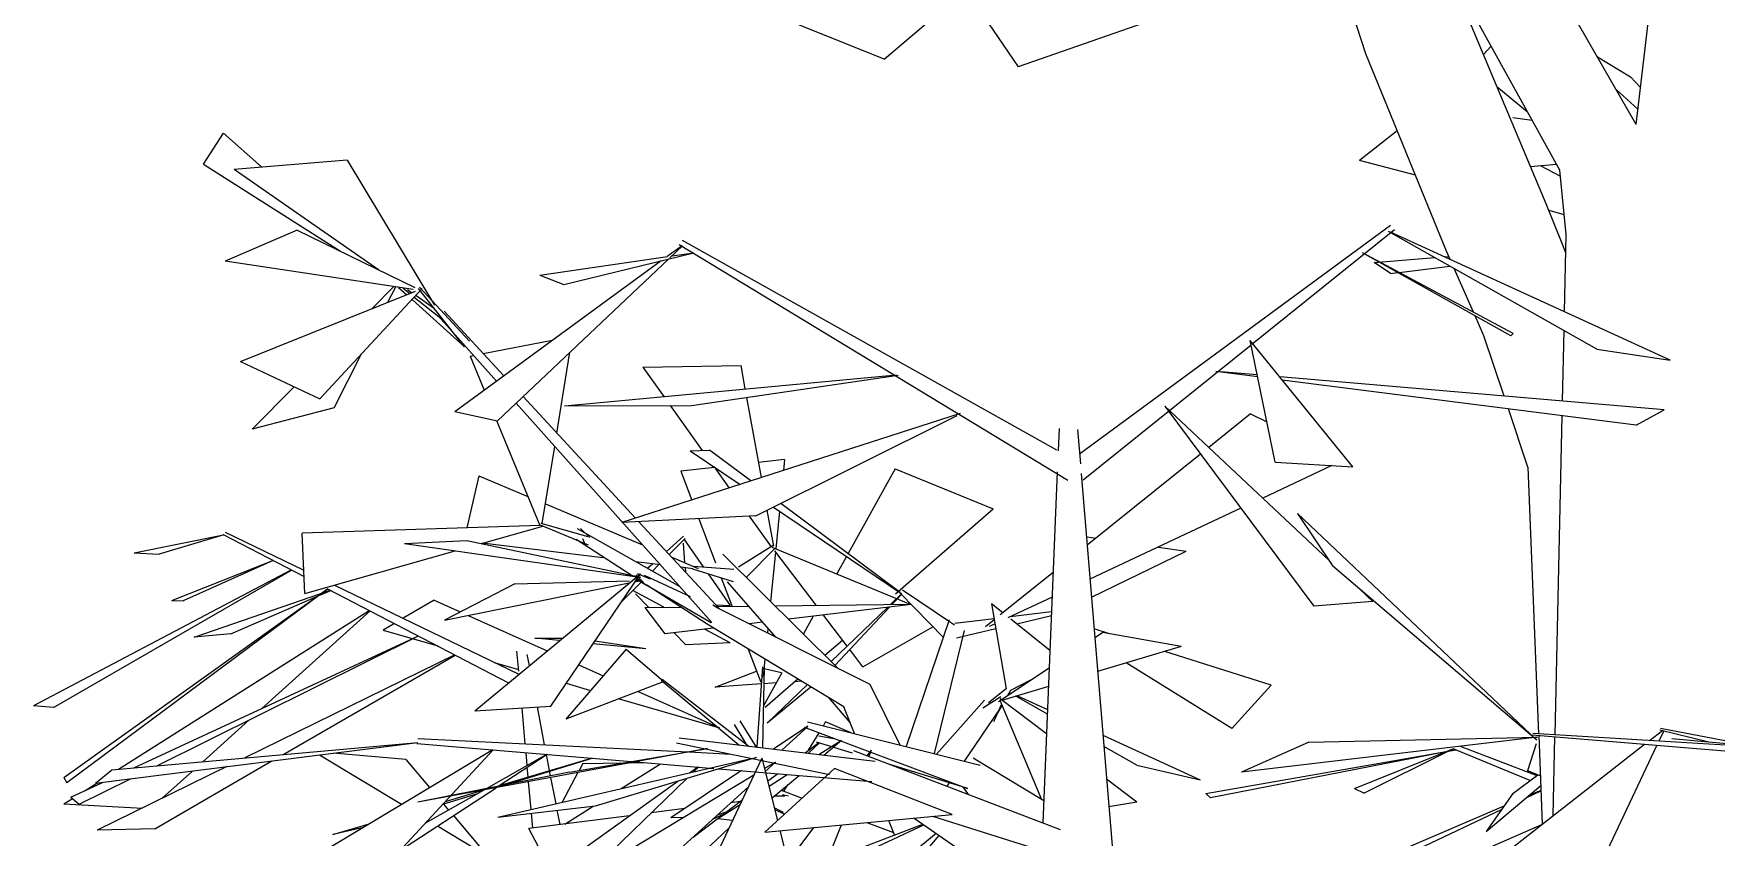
# Model space of a CAD drawing. Header units: millimetres. Extents: x 78096 to 288885, y -20632 to 149556.
# Drawn here: x 250229 to 250810, y 95204 to 95482 of the extents above; entities that cross this region are included whole.
import ezdxf

# ---------------------------------------------------------------- set-up
doc = ezdxf.new("R2010")
doc.units = ezdxf.units.MM
doc.layers.add('G-IMPT', color=8, linetype='Continuous', lineweight=9)
doc.layers.add('L-PLNT', color=71, linetype='Continuous', lineweight=9)

# ---------------------------------------------------------------- blocks, each defined once
blk = doc.blocks.new('ZZ-V - Tree Broadleaf 1 - 3dtree rotund SIMPLU-4826059-TOMH A-A')
at = {"layer": 'G-IMPT'}
for p, q in [((24825.76, 95472.95), (24877.51, 95516.84)), ((24973.94, 95505.87), (24872.02, 95470.23)), ((24825.76, 95472.95), (24784.86, 95489.39)), ((24859.97, 95487.99), (24872.02, 95470.23)), ((24968.55, 95316.15), (25051.13, 95237.91)), ((24968.55, 95316.15), (24980.72, 95298)), ((25051.13, 95237.91), (24980.72, 95298)), ((25049.54, 95239.74), (25127.63, 95233.26)), ((25128.4, 95235.52), (25049.73, 95240.29)), ((25090.02, 95237.85), (25094.47, 95241.32)), ((25094.94, 95241.2), (25093.26, 95237.65)), ((25093.57, 95241.54), (25110.55, 95237.35)), ((25093.87, 95242.09), (25125.82, 95236.01)), ((25051.33, 95238.96), (24949.15, 95226.95)), ((24972.45, 95237.26), (24949.15, 95226.95)), ((24972.45, 95237.26), (25051.33, 95238.96)), ((25019.56, 95182.87), (25088.32, 95236.52)), ((25092.55, 95236.17), (25062.75, 95173.19)), ((25097.75, 95238.48), (25253.05, 95224.84))]:
    blk.add_line(p, q, dxfattribs=at)
blk = doc.blocks.new('ZZ-V - Tree Broadleaf 2 - 3dtree rotund SIMPLU-4826084-TOMH A-A')
at = {"layer": 'G-IMPT'}
for p, q in [((24590.82, 95436.71), (24597.76, 95447.35)), ((24611, 95435.61), (24597.76, 95447.35)), ((24640.46, 95438.09), (24601.42, 95434.81)), ((24640.46, 95438.09), (24670.51, 95388.01)), ((24590.82, 95436.71), (24638.15, 95406.62)), ((24651.23, 95400.26), (24601.42, 95434.81)), ((24623.13, 95413.93), (24598.24, 95403.27)), ((24623.13, 95413.93), (24663.76, 95394.16)), ((24663.16, 95393.43), (24598.24, 95403.27)), ((24603.58, 95368.6), (24664.04, 95392.89)), ((24630.94, 95355.67), (24666.34, 95393.81)), ((24648.94, 95386.82), (24656.5, 95394.43)), ((24654.46, 95389.04), (24657.16, 95394.34)), ((24658.16, 95394.18), (24660.96, 95391.65)), ((24659.7, 95393.95), (24662.04, 95392.09)), ((24662.66, 95392.33), (24661.19, 95393.35)), ((24663.59, 95390.85), (24672.14, 95384.04)), ((24670.27, 95387.06), (24664.06, 95391.36)), ((24664.97, 95393.76), (24680.82, 95373.7)), ((24665.41, 95394.23), (24682.63, 95375.63)), ((24662.8, 95390), (24680.9, 95373.65)), ((24673.87, 95385.95), (24694.48, 95363.7)), ((24671.92, 95384.28), (24691.95, 95361.85)), ((24687.38, 95371.36), (24711.22, 95375.92)), ((24603.58, 95368.6), (24630.94, 95355.67)), ((24635.87, 95352.58), (24645.38, 95371.22)), ((24682.83, 95370.49), (24684.03, 95370.72)), ((24682.83, 95370.49), (24687.67, 95358.73)), ((24712.83, 95343.89), (24717.34, 95371.79)), ((24742.52, 95366.6), (24776.4, 95367.18)), ((24742.52, 95366.6), (24749.72, 95356.51)), ((24777.86, 95359.12), (24776.4, 95367.18)), ((24607.61, 95345.24), (24622.12, 95359.84)), ((24701.15, 95356.5), (24740, 95314.55)), ((24783.41, 95328.54), (24778.39, 95356.23)), ((24635.87, 95352.58), (24607.61, 95345.24)), ((24698.75, 95354.24), (24766.31, 95278.57)), ((24751.95, 95353.4), (24762.99, 95337.94)), ((24952.33, 95350.58), (24937.86, 95338.96)), ((24952.33, 95350.58), (24957.97, 95347.74)), ((24692, 95348.21), (24706.92, 95311.99)), ((24707.78, 95312.68), (24712.08, 95339.3)), ((24758.87, 95337.77), (24765.45, 95338.05)), ((24758.87, 95337.77), (24776.04, 95326.17)), ((24779.77, 95327.37), (24765.45, 95338.05)), ((24791.45, 95334.8), (24782.46, 95333.79)), ((24791.45, 95334.8), (24791.08, 95331.01)), ((24935.01, 95336.67), (24895.88, 95305.25)), ((24685.92, 95329.12), (24681.69, 95311.17)), ((24685.92, 95329.12), (24702.79, 95322.01)), ((24767.18, 95332.07), (24755.59, 95330.77)), ((24755.59, 95330.77), (24759.38, 95320.8)), ((24767.07, 95332.23), (24772.27, 95324.95)), ((24829.6, 95331.56), (24813.34, 95302.33)), ((24829.6, 95331.56), (24863.48, 95317.78)), ((24980.39, 95332.69), (24956.52, 95321.47)), ((24708.87, 95319.45), (24742.42, 95305.32)), ((24787.71, 95304.84), (24785.46, 95317.27)), ((24787.61, 95318.35), (24831.9, 95288.41)), ((24789.69, 95316.94), (24788.41, 95303.96)), ((24831.38, 95288.88), (24790.16, 95319.62)), ((24829.71, 95288.41), (24863.48, 95317.78)), ((24948.99, 95317.94), (24896.86, 95293.44)), ((24598.25, 95309.73), (24625.46, 95296.57)), ((24706.92, 95311.98), (24624.85, 95309.33)), ((24686.77, 95305.82), (24708, 95311.83)), ((24707.01, 95312.21), (24723.6, 95305.36)), ((24707.28, 95312.82), (24723.52, 95308.22)), ((24755.32, 95290.87), (24719.92, 95310.82)), ((24720.98, 95310.95), (24724.23, 95307.91)), ((24741.14, 95313.32), (24769.06, 95283.17)), ((24761.83, 95314.34), (24767.61, 95299.1)), ((24779.23, 95315.2), (24786.74, 95304.69)), ((24566.87, 95302.58), (24597.72, 95308.83)), ((24597.82, 95308.77), (24575.46, 95302.14)), ((24597.65, 95308.86), (24625.56, 95294.38)), ((24625.84, 95288.58), (24624.85, 95309.33)), ((24660.18, 95305.77), (24681.74, 95306.89)), ((24660.18, 95305.77), (24740.52, 95294.35)), ((24681.74, 95306.89), (24741.79, 95294.17)), ((24728.66, 95300.86), (24687.01, 95305.89)), ((24738.5, 95294.86), (24719.49, 95307.15)), ((24721.68, 95307.49), (24722.52, 95305.34)), ((24756.48, 95308.38), (24750.64, 95303.07)), ((24757.1, 95307.5), (24751.6, 95302.03)), ((24757.03, 95299.17), (24756.49, 95305.9)), ((24756.76, 95307.16), (24763.33, 95297.78)), ((24787.5, 95305.16), (24775.5, 95297.65)), ((24788.16, 95304.18), (24778.21, 95294.11)), ((24787.01, 95304.54), (24834.83, 95284.88)), ((24895.92, 95308.05), (24898.84, 95307.63)), ((24920.52, 95304.56), (24930.09, 95303.2)), ((24566.87, 95302.58), (24575.46, 95302.14)), ((24579.85, 95286.13), (24614.8, 95299.96)), ((24614.82, 95299.96), (24583.82, 95285.97)), ((24625.84, 95288.58), (24677.75, 95303.27)), ((24748.55, 95298.46), (24740.03, 95299.49)), ((24745.91, 95298.78), (24744.14, 95297.17)), ((24748.05, 95298.52), (24745.77, 95296.25)), ((24752.47, 95301.09), (24761.63, 95297.23)), ((24760.01, 95298.03), (24773.87, 95296.97)), ((24770.1, 95302.14), (24810.04, 95262.6)), ((24788.3, 95302.85), (24786.61, 95285.79)), ((24802.3, 95284.47), (24788.01, 95303.23)), ((24812.78, 95301.33), (24809.44, 95295.32)), ((24897.37, 95287.26), (24930.09, 95303.2)), ((24621.17, 95296.66), (24532.17, 95249.75)), ((24539.03, 95249.24), (24621.22, 95296.63)), ((24673.98, 95279.36), (24737.75, 95292.18)), ((24684.45, 95248.12), (24741.63, 95295.39)), ((24698.24, 95291.93), (24737.83, 95292.93)), ((24710.68, 95249.66), (24741.63, 95295.39)), ((24742.06, 95292.57), (24734.92, 95285.48)), ((24739.73, 95292.58), (24741.84, 95293.01)), ((24740, 95292.98), (24741.86, 95293.03)), ((24740.15, 95294.97), (24743.5, 95291.42)), ((24741.76, 95292.76), (24740.43, 95293.62)), ((24740.51, 95293.42), (24743.76, 95291.39)), ((24740.52, 95295.49), (24745.06, 95293.56)), ((24741.68, 95292.74), (24766.12, 95278.52)), ((24743, 95294.93), (24758.78, 95287.56)), ((24759.7, 95297.11), (24755.71, 95297.59)), ((24757.29, 95295.89), (24757.17, 95297.42)), ((24759.67, 95297.03), (24773.66, 95292.73)), ((24764.99, 95295.39), (24772.64, 95284.46)), ((24769.56, 95293.99), (24773.31, 95284.09)), ((24771.64, 95292.58), (24788.29, 95273.52)), ((24884.16, 95295.84), (24865.87, 95281.16)), ((24542.64, 95225.02), (24630.62, 95287.96)), ((24631.43, 95288.45), (24543.57, 95223.26)), ((24587.57, 95273.49), (24634.65, 95289.66)), ((24600.21, 95274.59), (24630.14, 95287.62)), ((24630.92, 95287.96), (24634.74, 95289.62)), ((24631.48, 95288.57), (24633.7, 95290.16)), ((24633.72, 95290.15), (24631.69, 95288.64)), ((24633.65, 95290.19), (24696.12, 95257.77)), ((24636.02, 95291.46), (24699.65, 95260.69)), ((24670.39, 95286.25), (24659.74, 95279.99)), ((24670.39, 95286.25), (24679.46, 95282.2)), ((24698.24, 95291.93), (24673.98, 95279.36)), ((24749.77, 95283.79), (24739.04, 95289.57)), ((24744.61, 95283.73), (24739.97, 95288.41)), ((24764.64, 95277.97), (24743.83, 95291.42)), ((24828.04, 95284.79), (24831.68, 95288.3)), ((24828.51, 95284.8), (24831.74, 95288.24)), ((24831.26, 95288.73), (24846.4, 95273.21)), ((24832.16, 95289.83), (24848.68, 95278.65)), ((24883.81, 95287.31), (24868.46, 95280.1)), ((24561.46, 95227.9), (24648, 95282.74)), ((24579.85, 95286.13), (24583.82, 95285.97)), ((24648.35, 95282.56), (24610.92, 95248.86)), ((24682.15, 95281), (24709.46, 95268.8)), ((24743.18, 95283.71), (24755.52, 95283.87)), ((24743.18, 95283.71), (24750.13, 95274.61)), ((24768.35, 95283.53), (24766.6, 95284.52)), ((24767.75, 95284.59), (24772.64, 95284.46)), ((24768.27, 95284.03), (24778.98, 95284.17)), ((24820.95, 95257.12), (24768.35, 95283.53)), ((24788.14, 95284.28), (24835.01, 95284.88)), ((24835.16, 95284.73), (24792.78, 95279.69)), ((24801.3, 95280.7), (24797.91, 95274.61)), ((24813.05, 95270.35), (24804.85, 95281.12)), ((24807.55, 95265.06), (24826.96, 95283.75)), ((24808.84, 95263.78), (24827.61, 95283.83)), ((24866.76, 95281.87), (24862.9, 95284.96)), ((24862.9, 95284.96), (24867.91, 95255.61)), ((24883.6, 95282.19), (24869.27, 95280.48)), ((24883.54, 95280.83), (24871.59, 95278.01)), ((24656.72, 95278.21), (24652.83, 95275.92)), ((24652.83, 95275.92), (24671.71, 95270.44)), ((24766.9, 95276.61), (24750.13, 95274.61)), ((24757.38, 95270.85), (24753.28, 95274.99)), ((24772.59, 95271.52), (24763.81, 95276.24)), ((24811.87, 95249.47), (24764.64, 95277.97)), ((24783.83, 95278.62), (24779.22, 95278.07)), ((24785.69, 95276.49), (24785.54, 95274.9)), ((24818.42, 95263.3), (24842.61, 95277.1)), ((24848.26, 95279.43), (24833.42, 95235.74)), ((24853.41, 95275.79), (24843.08, 95233.31)), ((24848.69, 95278.65), (24850.11, 95277.69)), ((24863.78, 95279.83), (24850.17, 95278.2)), ((24864.38, 95276.31), (24850.74, 95273.1)), ((24863.83, 95279.52), (24860.76, 95277.06)), ((24864.08, 95278.04), (24862.1, 95277.11)), ((24883.05, 95268.85), (24869.51, 95279.67)), ((24903.3, 95274.75), (24898.27, 95276.34)), ((24898.52, 95273.33), (24901.22, 95275.12)), ((24928.34, 95270.29), (24901.22, 95275.12)), ((24566.7, 95228.38), (24665, 95273.92)), ((24574.65, 95229.09), (24665.04, 95273.9)), ((24600.21, 95274.59), (24587.57, 95273.49)), ((24713.68, 95272.29), (24705.15, 95273.11)), ((24705.15, 95273.11), (24714.66, 95273.1)), ((24736.68, 95269.39), (24715.9, 95245.2)), ((24743.48, 95269.42), (24725.24, 95271.18)), ((24743.48, 95269.42), (24725.88, 95272.12)), ((24736.68, 95269.39), (24749.72, 95258.17)), ((24772.59, 95271.52), (24757.38, 95270.85)), ((24778.9, 95269.36), (24783.22, 95258)), ((24805.36, 95267.23), (24811.42, 95272.5)), ((24818.42, 95263.3), (24813.92, 95269.21)), ((24928.34, 95270.29), (24899.5, 95261.59)), ((24677.59, 95267.39), (24605.03, 95231.82)), ((24618.34, 95233.01), (24677.75, 95267.31)), ((24691.16, 95264.79), (24699.6, 95262.34)), ((24699.65, 95261.76), (24699.04, 95268.64)), ((24703.31, 95263.72), (24702.58, 95267.54)), ((24720.34, 95263.94), (24728.76, 95260.17)), ((24783.84, 95263.2), (24781.89, 95235.64)), ((24784.36, 95263.19), (24783.81, 95235.31)), ((24784.65, 95265.9), (24784.05, 95259.86)), ((24945.81, 95241.94), (24909.39, 95264.57)), ((24959.37, 95256.95), (24922.71, 95268.59)), ((24749.53, 95258.1), (24715.9, 95245.2)), ((24716.03, 95257.57), (24724.43, 95255.13)), ((24748.85, 95258.62), (24775.68, 95236.28)), ((24749.2, 95258.99), (24779.13, 95235.87)), ((24767.5, 95256.28), (24781.78, 95261.79)), ((24783.42, 95257.34), (24767.5, 95256.28)), ((24790.43, 95261.17), (24784.11, 95249.8)), ((24788.49, 95257.68), (24784.25, 95257.39)), ((24790.41, 95261.12), (24784.35, 95262.57)), ((24784.73, 95249.29), (24795.97, 95259.06)), ((24797.3, 95258.26), (24794.87, 95258.1)), ((24865.3, 95251.28), (24882.8, 95262.9)), ((24876.59, 95258.77), (24869.17, 95254.93)), ((24734.32, 95252.26), (24769, 95242.19)), ((24740.85, 95254.77), (24769, 95242.19)), ((24785.44, 95243.76), (24799.27, 95257.07)), ((24800.56, 95256.29), (24785.44, 95243.76)), ((24806.43, 95252.75), (24814, 95244.09)), ((24831.28, 95236.27), (24820.95, 95257.12)), ((24860.45, 95251.8), (24843.84, 95233.12)), ((24866.13, 95252.94), (24859.88, 95248.94)), ((24867.91, 95255.61), (24861.85, 95250.81)), ((24865.74, 95251.8), (24880.16, 95217.5)), ((24881.86, 95240.09), (24865.85, 95252.18)), ((24882.54, 95256.47), (24866.48, 95251.63)), ((24869.27, 95254.84), (24868.42, 95253.35)), ((24882.14, 95246.89), (24871.26, 95253.07)), ((24871.81, 95253.24), (24882.21, 95248.47)), ((24959.37, 95256.95), (24945.81, 95241.94)), ((24539.03, 95249.24), (24532.17, 95249.75)), ((24684.45, 95248.12), (24710.68, 95249.66)), ((24701.89, 95236.65), (24700.79, 95249.08)), ((24708.59, 95236.32), (24706.07, 95249.39)), ((24815.53, 95240.23), (24811.87, 95249.47)), ((24865.34, 95248.31), (24853.37, 95230.73)), ((24866.36, 95250.34), (24863.56, 95244.23)), ((24866.51, 95249.97), (24864.83, 95246.99)), ((24606.48, 95244.87), (24590.54, 95230.52)), ((24774.02, 95243.4), (24778.06, 95236.69)), ((24775.95, 95244.65), (24781.62, 95235.57)), ((24901.31, 95239.71), (24934.96, 95224.28)), ((24913.09, 95229.31), (24901.63, 95235.81)), ((25050.96, 95236.7), (25047.88, 95227.4)), ((24598.88, 95228.8), (24554.07, 95206.84)), ((24573.97, 95207.4), (24614.44, 95230.76)), ((24659.16, 95215.74), (24630.82, 95232.82)), ((24660.66, 95231.24), (24635.55, 95233.42)), ((24660.66, 95231.24), (24668.86, 95221.56)), ((24702.56, 95229.22), (24702.16, 95233.63)), ((24702.91, 95225.26), (24702.61, 95228.62)), ((24710.65, 95225.63), (24709.23, 95233.04)), ((24721.74, 95229.88), (24720.47, 95227.49)), ((24721.74, 95229.88), (24735.77, 95230.1)), ((24735, 95221.23), (24748.57, 95229.75)), ((24738.26, 95230.14), (24743.09, 95230.21)), ((24913.09, 95229.31), (24934.96, 95224.28)), ((24542.64, 95225.02), (24543.57, 95223.26)), ((24545.01, 95218.33), (24555.95, 95223.39)), ((24547.91, 95215.83), (24565.62, 95224.61)), ((24549.96, 95220.62), (24553.94, 95223.14)), ((24586.97, 95227.3), (24576.38, 95217.77)), ((24703.91, 95214.02), (24703.06, 95223.62)), ((24712.51, 95216.01), (24710.77, 95225.05)), ((24720.09, 95226.77), (24714.61, 95216.5)), ((24848.29, 95223.27), (24847.45, 95222.03)), ((24913.02, 95216.56), (24902.58, 95224.45)), ((25033.62, 95206.4), (25052.47, 95222.31)), ((25042.81, 95219.51), (25051.5, 95225.97)), ((25052.34, 95225.64), (25047.88, 95227.4)), ((24542.56, 95215.93), (24545.57, 95217.84)), ((24545.01, 95218.33), (24547.91, 95215.83)), ((24776.17, 95216.8), (24772.87, 95216.37)), ((24787.96, 95218.71), (24791.52, 95218.71)), ((24790.29, 95220.65), (24797.47, 95217.95)), ((24790.73, 95219.23), (24792.8, 95218.78)), ((24913.02, 95216.56), (24903.36, 95214.93)), ((25042.81, 95219.51), (25033.62, 95206.4)), ((24542.56, 95215.93), (24569.7, 95214.5)), ((24673.66, 95215.9), (24675.41, 95213.84)), ((24677.07, 95211.89), (24689.08, 95197.71)), ((24737.88, 95211.87), (24703.16, 95207.41)), ((24704.49, 95207.58), (24704.03, 95212.7)), ((24713.9, 95208.79), (24712.94, 95213.74)), ((24715.5, 95209), (24725.35, 95215.18)), ((24757, 95214.33), (24745.35, 95212.83)), ((24766.58, 95210.66), (24770.53, 95212.56)), ((24768.29, 95212.22), (24771.62, 95213.38)), ((24787.93, 95214.64), (24790.96, 95213.12)), ((24788.08, 95214.05), (24791.37, 95212.39)), ((24573.97, 95207.4), (24554.07, 95206.84)), ((24689.08, 95197.71), (24671.55, 95208.28)), ((24710.91, 95192.57), (24703.16, 95207.41)), ((24819.83, 95209.54), (24829.08, 95206.06)), ((24829.4, 95205.25), (24827.56, 95209.9))]:
    blk.add_line(p, q, dxfattribs=at)
blk = doc.blocks.new('ZZ-V - Tree Broadleaf 2 - 3dtree rotund SIMPLU-4826109-TOMH A-A')
at = {"layer": 'G-IMPT'}
for p, q in [((25085.43, 95450.34), (25094.08, 95523.99)), ((24992.05, 95474.71), (24980.67, 95510.45)), ((25059.04, 95434.66), (25021.05, 95503.31)), ((25085.43, 95450.34), (25057.41, 95499.21)), ((25054.41, 95423.03), (25026.93, 95488.21)), ((25019.97, 95406.71), (24992.05, 95474.71)), ((25032.7, 95474.52), (25035.36, 95477.44)), ((25072.05, 95473.69), (25083.51, 95466.82)), ((25086.94, 95463.2), (25083.51, 95466.82)), ((25037.37, 95463.45), (25047.93, 95454.74)), ((25047.97, 95454.66), (25037.38, 95463.42)), ((25078.43, 95462.56), (25086.06, 95455.66)), ((25042.83, 95452.78), (25049.52, 95451.86)), ((25002.92, 95448.23), (24989.94, 95437.98)), ((25009.23, 95432.87), (24989.94, 95437.98)), ((25048.98, 95435.91), (25057.93, 95436.66)), ((25052.3, 95436.19), (25059.25, 95432.58)), ((25061.29, 95412.42), (25059.04, 95434.66)), ((25059.89, 95409.3), (25054.41, 95423.03)), ((25060.6, 95419.26), (25055.36, 95420.65)), ((25000.66, 95415.52), (24893.27, 95336.66)), ((25001.96, 95414.04), (24952.79, 95374.48)), ((24750.93, 95404.91), (24756.02, 95408.62)), ((24751.79, 95404.32), (24756.22, 95408.5)), ((24754.98, 95409.01), (24889.19, 95327.71)), ((24756.01, 95410.49), (24885.32, 95338.18)), ((25071.89, 95372.89), (24999.96, 95413.51)), ((25097.13, 95369.04), (25000.67, 95413.24)), ((25061.15, 95406.13), (25059.89, 95409.3)), ((25060.69, 95385.74), (25061.29, 95412.42)), ((24677.62, 95351.39), (24748.87, 95403.4)), ((24692.29, 95348.14), (24751.5, 95404.04)), ((24706.89, 95398.43), (24751.03, 95404.84)), ((24715.26, 95395.21), (24760.12, 95406.14)), ((24752.58, 95405.06), (24760.1, 95406.15)), ((25042.91, 95378.3), (24990.95, 95406.13)), ((25042.17, 95377.44), (24990.95, 95406.13)), ((24994.94, 95402.8), (25015.92, 95404.5)), ((25000.61, 95398.97), (24994.94, 95402.8)), ((25019.19, 95404.76), (25020.78, 95404.89)), ((25021.25, 95403.81), (25019.97, 95406.71)), ((24706.89, 95398.43), (24715.26, 95395.21)), ((25000.61, 95398.97), (25003.16, 95399.29)), ((25003.61, 95399.34), (25021.15, 95401.54)), ((25029.28, 95385.6), (25022.62, 95400.72)), ((25032.85, 95377.49), (25029.82, 95384.35)), ((25060, 95354.9), (25060.54, 95379.3)), ((24952.49, 95374.24), (24894.55, 95327.64)), ((24960.85, 95333.84), (24952.15, 95375.87)), ((24987.59, 95332.26), (24952.15, 95375.87)), ((25039.85, 95356.63), (25032.85, 95377.49)), ((25042.91, 95378.3), (25042.17, 95377.44)), ((25071.89, 95372.89), (25097.13, 95369.04)), ((24715.47, 95353.33), (24830.03, 95363.97)), ((24759.27, 95353.41), (24830.59, 95363.94)), ((24954.76, 95363.28), (24940.36, 95365.11)), ((24954.62, 95363.96), (24941.98, 95365.05)), ((25095.11, 95351.88), (24962.37, 95363.3)), ((25085.38, 95346.66), (24963.26, 95362.2)), ((24677.62, 95351.39), (24692.29, 95348.14)), ((24715.47, 95353.33), (24759.27, 95353.41)), ((24852.08, 95350.67), (24735.26, 95313.03)), ((24979.31, 95300.1), (24922.72, 95353.15)), ((24922.72, 95353.15), (24974.2, 95284.14)), ((25048.08, 95332.13), (25041.32, 95352.27)), ((25085.38, 95346.66), (25095.11, 95351.88)), ((24781.54, 95315.32), (24851.03, 95350.02)), ((24886.21, 95345.47), (24885.89, 95337.75)), ((24892.57, 95345.17), (24893.56, 95333.24)), ((25057.41, 95239.83), (25059.88, 95349.91)), ((24960.85, 95333.84), (24987.59, 95332.26)), ((24885.59, 95330.52), (24880.6, 95209.46)), ((24893.83, 95329.94), (24905.99, 95183.31)), ((25048.08, 95332.13), (25051.76, 95240.17)), ((24781.54, 95315.32), (24735.26, 95313.03)), ((24994.55, 95285.82), (24990.04, 95290.05)), ((24994.55, 95285.82), (24974.2, 95284.14)), ((24799.41, 95242.79), (24787.59, 95234.87)), ((24790.48, 95234.52), (24799.41, 95242.67)), ((24798.22, 95242.38), (24854.58, 95221.3)), ((24799.3, 95244.31), (24858.92, 95229.33)), ((24799.73, 95234.47), (24803.33, 95240.47)), ((24804.81, 95242.92), (24805.59, 95244.23)), ((24814.37, 95240.52), (24805.59, 95244.23)), ((24553.51, 95223.09), (24664.83, 95237.11)), ((24559.15, 95227.7), (24664.82, 95237.19)), ((24690.66, 95234.64), (24600.94, 95180.83)), ((24636.44, 95175.93), (24690.82, 95234.62)), ((24664.47, 95236.78), (24738.63, 95230.58)), ((24664.77, 95238.48), (24758.03, 95233.89)), ((24764.77, 95235.04), (24664.83, 95216.55)), ((24717.22, 95226.93), (24764.77, 95235.04)), ((24754.11, 95237.04), (24806.94, 95226.15)), ((24755.07, 95238.72), (24822.71, 95230.7)), ((24798.52, 95233.57), (24803.25, 95237.11)), ((24799.64, 95233.44), (24803.47, 95237.05)), ((24802.29, 95237.41), (24807.66, 95235.76)), ((24803.28, 95239.39), (24808.95, 95238.37)), ((24803.3, 95233.01), (24811.08, 95237.93)), ((24804.93, 95232.81), (24811.08, 95237.93)), ((24808.26, 95235.58), (24814.72, 95233.59)), ((24815.17, 95234.35), (24886.62, 95207.06)), ((24819.94, 95232.53), (24821.42, 95234.52)), ((24820.53, 95232.31), (24821.42, 95234.52)), ((24936.83, 95219.5), (25023.19, 95234.59)), ((24988.15, 95221.22), (25019.63, 95233.96)), ((25020.46, 95234.05), (24991.49, 95219.62)), ((25019.64, 95233.97), (25022.15, 95234.98)), ((25023.22, 95234.57), (25020.59, 95234.06)), ((25022.29, 95234.96), (25020.66, 95234.14)), ((25022.15, 95235.01), (25048.93, 95224.06)), ((25024.71, 95235.83), (25051.18, 95225.74)), ((25051.78, 95239.58), (25053, 95208.96)), ((25056.78, 95211.91), (25057.39, 95239.12)), ((24688.47, 95221.24), (24709.39, 95233.09)), ((24692.48, 95211.36), (24779.94, 95231.67)), ((24692.59, 95222.05), (24709.43, 95233.09)), ((24693.04, 95222.35), (24725.08, 95231.8)), ((24695.39, 95222.61), (24724.95, 95231.73)), ((24726.12, 95215.27), (24781.87, 95232.06)), ((24740.09, 95230.46), (24767.05, 95228.21)), ((24783.57, 95231.74), (24757.56, 95176.54)), ((24758.45, 95233.87), (24772.96, 95233.16)), ((24758.61, 95226.72), (24761.51, 95228.79)), ((24761.77, 95228.77), (24760.08, 95227.13)), ((24789.04, 95210.26), (24783.63, 95231.73)), ((24788.31, 95230.4), (24784.54, 95228.12)), ((24784.63, 95206.25), (24808.66, 95228.16)), ((24784.77, 95227.18), (24788.31, 95230.4)), ((24849.28, 95212.29), (24808.66, 95228.16)), ((24827.29, 95229.73), (24854.61, 95221.33)), ((24880.91, 95217.05), (24856.54, 95231.68)), ((24857.43, 95229.64), (24858.69, 95229.41)), ((25019.19, 95233.78), (24938.43, 95217.99)), ((24553.51, 95223.09), (24559.15, 95227.7)), ((24717.22, 95226.93), (24664.83, 95216.55)), ((24677.65, 95168.75), (24754.6, 95223.85)), ((24757.63, 95224.76), (24698.56, 95167.41)), ((24780.8, 95225.87), (24731.42, 95196.06)), ((24776.5, 95227.42), (24752.21, 95211.12)), ((24768.65, 95228.08), (24821.59, 95223.65)), ((24785.61, 95223.88), (24788.94, 95226.38)), ((24786.05, 95222.11), (24792.36, 95226.09)), ((24787.09, 95217.99), (24796.44, 95225.75)), ((24791.21, 95220.3), (24792.53, 95222.51)), ((24658.47, 95199.71), (24691.81, 95221.54)), ((24667.32, 95209.25), (24687.65, 95220.77)), ((24673.41, 95215.82), (24685.51, 95219.56)), ((24674.34, 95216.83), (24687.6, 95220.75)), ((24751.55, 95197.01), (24778.92, 95221.87)), ((24759.82, 95204.52), (24776.72, 95217.21)), ((24854.91, 95219.17), (24853.12, 95221.79)), ((24936.83, 95219.5), (24938.43, 95217.99)), ((24988.15, 95221.22), (24991.49, 95219.62)), ((25047.49, 95218.1), (25052.54, 95220.51)), ((25052.54, 95220.62), (25048.33, 95218.82)), ((24692.48, 95211.36), (24726.12, 95215.27)), ((24756.61, 95211.27), (24752.21, 95211.12)), ((24768.42, 95210.96), (24776.05, 95215.79)), ((24768.42, 95210.96), (24773.5, 95210.37)), ((24784.63, 95206.25), (24849.28, 95212.29)), ((24836.11, 95211.06), (24885.09, 95177.21)), ((24842.51, 95211.66), (24909.98, 95190.47)), ((25039.75, 95215.15), (25003.55, 95199.65)), ((25010.24, 95200.41), (25038.99, 95214.07)), ((24635.43, 95205.36), (24648.06, 95209.08)), ((24646, 95207.85), (24635.43, 95205.36)), ((24747.03, 95183.85), (24772.17, 95207.55)), ((24796.87, 95179.18), (24789.93, 95206.74)), ((24792.66, 95195.91), (24801.54, 95207.83)), ((24843.78, 95205.76), (24795.06, 95165.86)), ((24804.4, 95192.03), (24811.08, 95208.72)), ((24804.54, 95192.38), (24839.52, 95208.71)), ((24806.1, 95196.29), (24839.11, 95208.99)), ((24813.95, 95168.84), (24844.8, 95205.06)), ((24980.56, 95177.33), (25052.83, 95208.83))]:
    blk.add_line(p, q, dxfattribs=at)

msp = doc.modelspace()

# ---------------------------------------------------------------- block references
at = {"layer": 'L-PLNT'}
for name in ['ZZ-V - Tree Broadleaf 1 - 3dtree rotund SIMPLU-4826059-TOMH A-A', 'ZZ-V - Tree Broadleaf 2 - 3dtree rotund SIMPLU-4826109-TOMH A-A', 'ZZ-V - Tree Broadleaf 2 - 3dtree rotund SIMPLU-4826084-TOMH A-A']:
    msp.add_blockref(name, (225696.455, 0), dxfattribs=at)

doc.saveas('drawing.dxf')
